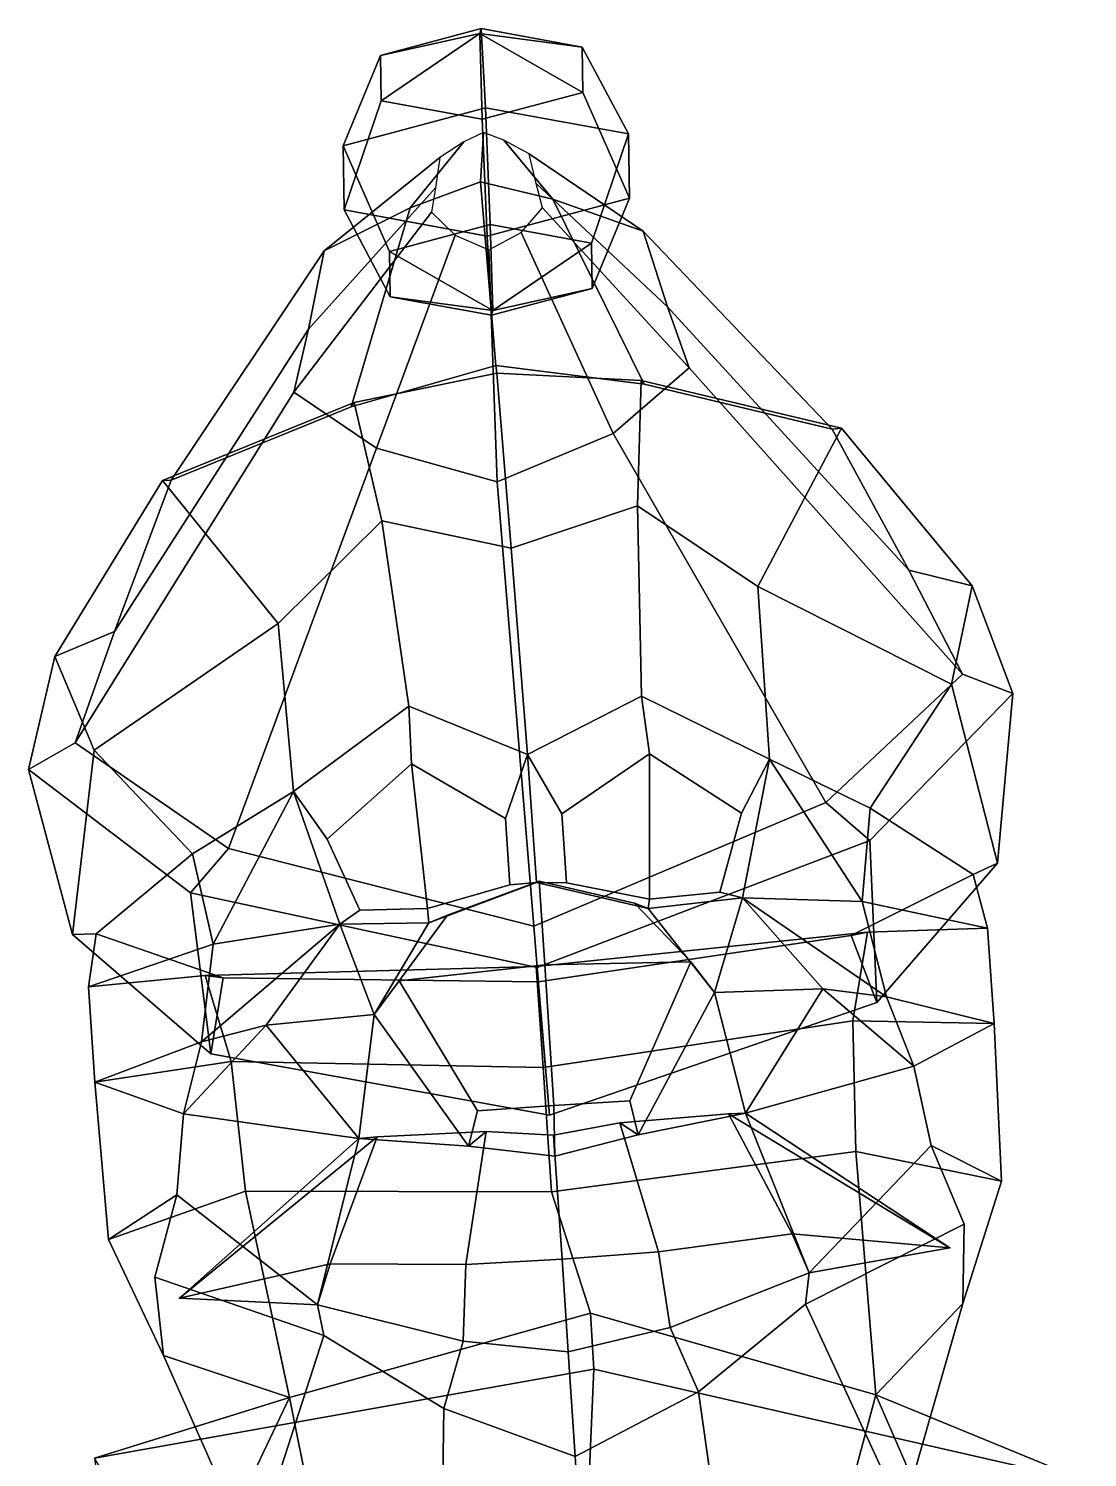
# Model space of a CAD drawing. Extents: x -184 to 181, y -153 to 327.
# Drawn here: x -76.2 to 66.5, y 134.3 to 326.8 of the extents above; entities that cross this region are included whole.
import ezdxf

# ---------------------------------------------------------------- set-up
doc = ezdxf.new("R2010")
doc.units = 0

msp = doc.modelspace()

# ---------------------------------------------------------------- linework, layer by layer
for p in [(47.971836, 162.529785, 96.875374), (-55.810768, 155.746857, 97.60318)]:
    msp.add_point(p)
for points in [[(-28.753229, 323.217529, -54.408848), (-15.200134, 326.838806, -61.050961), (-14.615999, 316.168304, -72.625618), (-33.78299, 311.047089, -63.232323)], [(-15.370663, 326.192017, -44.975105), (-15.200134, 326.838806, -61.050961), (-28.753229, 323.217529, -54.408848)], [(-28.667006, 317.101563, -40.790966), (-15.370663, 326.192017, -44.975105), (-28.753229, 323.217529, -54.408848)], [(-15.02769, 314.606842, -33.815144), (-15.370663, 326.192017, -44.975105), (-28.667006, 317.101563, -40.790966)], [(-15.370663, 326.192017, -44.975105), (-1.560786, 324.344055, -54.075077), (-15.200134, 326.838806, -61.050961)], [(-1.474564, 318.228088, -40.457195), (-1.560786, 324.344055, -54.075077), (-15.370663, 326.192017, -44.975105)], [(-15.02769, 314.606842, -33.815144), (-1.474564, 318.228088, -40.457195), (-15.370663, 326.192017, -44.975105)], [(-1.560786, 324.344055, -54.075077), (4.672923, 312.640228, -62.7603), (-14.615999, 316.168304, -72.625618), (-15.200134, 326.838806, -61.050961)], [(4.79486, 303.990936, -43.501633), (4.672923, 312.640228, -62.7603), (-1.560786, 324.344055, -54.075077), (-1.474564, 318.228088, -40.457195)], [(-33.661053, 302.397766, -43.973656), (-28.667006, 317.101563, -40.790966), (-28.753229, 323.217529, -54.408848), (-33.78299, 311.047089, -63.232323)], [(-14.372127, 298.86972, -34.108368), (4.79486, 303.990936, -43.501633), (-1.474564, 318.228088, -40.457195), (-15.02769, 314.606842, -33.815144)], [(-27.513529, 296.809875, -66.276703), (-33.78299, 311.047089, -63.232323), (-14.615999, 316.168304, -72.625618), (-13.960435, 300.431152, -72.918816)], [(-14.372127, 298.86972, -34.108368), (-15.02769, 314.606842, -33.815144), (-28.667006, 317.101563, -40.790966), (-33.661053, 302.397766, -43.973656)], [(-0.321089, 297.936401, -65.942932), (-13.960435, 300.431152, -72.918816), (-14.615999, 316.168304, -72.625618), (4.672923, 312.640228, -62.7603)], [(-14.876969, 312.826752, -40.900639), (-17.515867, 311.566589, -41.457344), (-24.730627, 302.667755, 12.31149), (-15.287794, 306.203278, 14.929934)], [(-14.876969, 312.826752, -40.900639), (-15.287794, 306.203278, 14.929934), (-5.51834, 303.856354, 12.321783), (-12.130047, 311.789734, -41.391239)], [(4.79486, 303.990936, -43.501633), (-0.234867, 291.820435, -52.325054), (-0.321089, 297.936401, -65.942932), (4.672923, 312.640228, -62.7603)], [(-17.515867, 311.566589, -41.457344), (-20.760702, 309.460205, -42.395588), (-36.355915, 296.891388, 7.827212), (-24.730627, 302.667755, 12.31149)], [(-33.661053, 302.397766, -43.973656), (-33.78299, 311.047089, -63.232323), (-27.513529, 296.809875, -66.276703), (-27.427307, 290.693909, -52.658825)], [(-12.130047, 311.789734, -41.391239), (-5.51834, 303.856354, 12.321783), (6.666615, 299.55307, 7.85026), (-8.70011, 309.959839, -42.247551)], [(-20.760702, 309.460205, -42.395588), (-21.319397, 305.375458, -44.252861), (-38.452511, 286.345642, -1.397194), (-36.355915, 296.891388, 7.827212)], [(-8.70011, 309.959839, -42.247551), (6.666615, 299.55307, 7.85026), (9.915938, 289.338074, -1.371282), (-7.760173, 305.937195, -44.08643)], [(-13.20733, 281.43396, 72.112991), (-15.287794, 306.203278, 14.929934), (-24.730627, 302.667755, 12.31149), (-32.674126, 275.849487, 66.053848)], [(-13.20733, 281.43396, 72.112991), (6.783555, 278.896729, 65.726875), (-5.51834, 303.856354, 12.321783), (-15.287794, 306.203278, 14.929934)], [(-21.319397, 305.375458, -44.252861), (-21.851652, 302.077118, -45.752014), (-40.434757, 277.821014, -8.838149), (-38.452511, 286.345642, -1.397194)], [(-7.760173, 305.937195, -44.08643), (9.915938, 289.338074, -1.371282), (12.828036, 281.116211, -8.809615), (-6.920387, 302.695709, -45.568741)], [(-56.930538, 265.984314, 56.026142), (-32.674126, 275.849487, 66.053848), (-24.730627, 302.667755, 12.31149), (-36.355915, 296.891388, 7.827212)], [(-14.372127, 298.86972, -34.108368), (-33.661053, 302.397766, -43.973656), (-27.427307, 290.693909, -52.658825), (-13.787991, 288.199188, -45.682999)], [(-14.372127, 298.86972, -34.108368), (-13.787991, 288.199188, -45.682999), (-0.234867, 291.820435, -52.325054), (4.79486, 303.990936, -43.501633)], [(-6.920387, 302.695709, -45.568741), (12.828036, 281.116211, -8.809615), (2.587511, 272.26947, -16.087757), (-9.768229, 299.375092, -47.062752)], [(32.098461, 272.859833, 55.288395), (6.666615, 299.55307, 7.85026), (-5.51834, 303.856354, 12.321783), (6.783555, 278.896729, 65.726875)], [(-21.851652, 302.077118, -45.752014), (-18.703197, 299.004944, -47.172424), (-29.285297, 270.297607, -16.104832), (-40.434757, 277.821014, -8.838149)], [(-13.617472, 288.845947, -61.758801), (-27.513529, 296.809875, -66.276703), (-13.960435, 300.431152, -72.918816)], [(-13.617472, 288.845947, -61.758801), (-13.960435, 300.431152, -72.918816), (-0.321089, 297.936401, -65.942932)], [(-18.703197, 299.004944, -47.172424), (-14.134452, 297.036621, -48.099323), (-13.04272, 265.769379, -20.995672), (-29.285297, 270.297607, -16.104832)], [(-9.768229, 299.375092, -47.062752), (2.587511, 272.26947, -16.087757), (-13.04272, 265.769379, -20.995672), (-14.134452, 297.036621, -48.099323)], [(42.465797, 253.855865, 35.007774), (9.915938, 289.338074, -1.371282), (6.666615, 299.55307, 7.85026), (32.098461, 272.859833, 55.288395)], [(-64.589966, 245.588196, 35.894897), (-56.930538, 265.984314, 56.026142), (-36.355915, 296.891388, 7.827212), (-38.452511, 286.345642, -1.397194)], [(-27.427307, 290.693909, -52.658825), (-27.513529, 296.809875, -66.276703), (-13.617472, 288.845947, -61.758801)], [(-0.234867, 291.820435, -52.325054), (-13.617472, 288.845947, -61.758801), (-0.321089, 297.936401, -65.942932)], [(-13.787991, 288.199188, -45.682999), (-13.617472, 288.845947, -61.758801), (-0.234867, 291.820435, -52.325054)], [(-13.787991, 288.199188, -45.682999), (-27.427307, 290.693909, -52.658825), (-13.617472, 288.845947, -61.758801)], [(49.688568, 239.817413, 16.880741), (12.828036, 281.116211, -8.809615), (9.915938, 289.338074, -1.371282), (42.465797, 253.855865, 35.007774)], [(-69.869423, 230.584229, 17.871468), (-64.589966, 245.588196, 35.894897), (-38.452511, 286.345642, -1.397194), (-40.434757, 277.821014, -8.838149)], [(-13.087708, 280.399139, 76.904694), (-13.20733, 281.43396, 72.112991), (-32.674126, 275.849487, 66.053848), (-32.285229, 276.437561, 71.42157)], [(-13.087708, 280.399139, 76.904694), (6.39746, 279.424927, 71.101021), (6.783555, 278.896729, 65.726875), (-13.20733, 281.43396, 72.112991)], [(-11.129006, 256.827759, 93.598648), (-13.087708, 280.399139, 76.904694), (-32.285229, 276.437561, 71.42157), (-28.571663, 260.510925, 85.861855)], [(-11.129006, 256.827759, 93.598648), (5.86845, 262.51239, 86.047234), (6.39746, 279.424927, 71.101021), (-13.087708, 280.399139, 76.904694)], [(31.254267, 222.550446, 2.293898), (2.587511, 272.26947, -16.087757), (12.828036, 281.116211, -8.809615), (49.688568, 239.817413, 16.880741)], [(5.86845, 262.51239, 86.047234), (22.114962, 251.6297, 80.086403), (33.377632, 273.002655, 60.611156), (6.39746, 279.424927, 71.101021)], [(6.39746, 279.424927, 71.101021), (33.377632, 273.002655, 60.611156), (32.098461, 272.859833, 55.288395), (6.783555, 278.896729, 65.726875)], [(-49.245529, 216.333618, 2.960966), (-69.869423, 230.584229, 17.871468), (-40.434757, 277.821014, -8.838149), (-29.285297, 270.297607, -16.104832)], [(-28.571663, 260.510925, 85.861855), (-32.285229, 276.437561, 71.42157), (-58.128609, 265.935822, 61.369431), (-42.529392, 246.63736, 80.622078)], [(-32.285229, 276.437561, 71.42157), (-32.674126, 275.849487, 66.053848), (-56.930538, 265.984314, 56.026142), (-58.128609, 265.935822, 61.369431)], [(-8.064384, 205.881805, -11.368855), (-13.04272, 265.769379, -20.995672), (2.587511, 272.26947, -16.087757), (31.254267, 222.550446, 2.293898)], [(22.114962, 251.6297, 80.086403), (48.184307, 238.48764, 67.256454), (50.980026, 251.73291, 38.218807), (33.377632, 273.002655, 60.611156)], [(33.377632, 273.002655, 60.611156), (50.980026, 251.73291, 38.218807), (42.465797, 253.855865, 35.007774), (32.098461, 272.859833, 55.288395)], [(-8.064384, 205.881805, -11.368855), (-49.245529, 216.333618, 2.960966), (-29.285297, 270.297607, -16.104832), (-13.04272, 265.769379, -20.995672)], [(-58.128609, 265.935822, 61.369431), (-56.930538, 265.984314, 56.026142), (-64.589966, 245.588196, 35.894897), (-72.623253, 242.187317, 39.243053)], [(-42.529392, 246.63736, 80.622078), (-58.128609, 265.935822, 61.369431), (-72.623253, 242.187317, 39.243053), (-67.349159, 229.565247, 68.213837)], [(-11.129006, 256.827759, 93.598648), (-8.93588, 229.001984, 100.920761), (6.424081, 236.862061, 97.365028), (5.86845, 262.51239, 86.047234)], [(5.86845, 262.51239, 86.047234), (6.424081, 236.862061, 97.365028), (23.658806, 228.358734, 87.151695), (22.114962, 251.6297, 80.086403)], [(-28.571663, 260.510925, 85.861855), (-42.529392, 246.63736, 80.622078), (-40.445545, 224.016968, 87.617569), (-24.908213, 235.515259, 97.429512)], [(-11.129006, 256.827759, 93.598648), (-28.571663, 260.510925, 85.861855), (-24.908213, 235.515259, 97.429512), (-8.93588, 229.001984, 100.920761)], [(50.980026, 251.73291, 38.218807), (56.463017, 237.237274, 17.003969), (49.688568, 239.817413, 16.880741), (42.465797, 253.855865, 35.007774)], [(37.250908, 221.780792, 71.896248), (48.184307, 238.48764, 67.256454), (22.114962, 251.6297, 80.086403), (23.658806, 228.358734, 87.151695)], [(48.184307, 238.48764, 67.256454), (54.396454, 214.350342, 38.401531), (56.463017, 237.237274, 17.003969), (50.980026, 251.73291, 38.218807)], [(-54.086746, 215.594543, 72.560043), (-40.445545, 224.016968, 87.617569), (-42.529392, 246.63736, 80.622078), (-67.349159, 229.565247, 68.213837)], [(-72.623253, 242.187317, 39.243053), (-64.589966, 245.588196, 35.894897), (-69.869423, 230.584229, 17.871468), (-76.164467, 226.994751, 18.102997)], [(-67.349159, 229.565247, 68.213837), (-72.623253, 242.187317, 39.243053), (-76.164467, 226.994751, 18.102997), (-70.256378, 204.723694, 39.434479)], [(56.463017, 237.237274, 17.003969), (37.190342, 217.412689, 1.560977), (31.254267, 222.550446, 2.293898), (49.688568, 239.817413, 16.880741)], [(54.396454, 214.350342, 38.401531), (38.121792, 195.582275, 18.884653), (37.190342, 217.412689, 1.560977), (56.463017, 237.237274, 17.003969)], [(48.184307, 238.48764, 67.256454), (37.250908, 221.780792, 71.896248), (51.101685, 212.821411, 36.872688), (54.396454, 214.350342, 38.401531)], [(-24.56893, 227.725098, 97.9002), (-24.908213, 235.515259, 97.429512), (-40.445545, 224.016968, 87.617569), (-35.931446, 217.596375, 89.115105)], [(-24.56893, 227.725098, 97.9002), (-11.898096, 220.384644, 100.323204), (-8.93588, 229.001984, 100.920761), (-24.908213, 235.515259, 97.429512)], [(7.525107, 229.108521, 97.549553), (6.424081, 236.862061, 97.365028), (-8.93588, 229.001984, 100.920761), (-4.299088, 221.019348, 100.436447)], [(7.525107, 229.108521, 97.549553), (19.914261, 221.098236, 86.221489), (23.658806, 228.358734, 87.151695), (6.424081, 236.862061, 97.365028)], [(-76.164467, 226.994751, 18.102997), (-69.869423, 230.584229, 17.871468), (-49.245529, 216.333618, 2.960966), (-54.333687, 210.344482, 2.319398)], [(-67.349159, 229.565247, 68.213837), (-70.256378, 204.723694, 39.434479), (-67.040382, 204.819702, 37.731277), (-54.086746, 215.594543, 72.560043)], [(-22.392944, 208.248444, 98.150032), (-24.56893, 227.725098, 97.9002), (-35.931446, 217.596375, 89.115105), (-31.524157, 208.039612, 93.050987)], [(-11.898096, 220.384644, 100.323204), (-24.56893, 227.725098, 97.9002), (-22.392944, 208.248444, 98.150032), (-11.30009, 211.428986, 102.133202)], [(-11.30009, 211.428986, 102.133202), (-7.706527, 211.759186, 105.320564), (-8.93588, 229.001984, 100.920761), (-11.898096, 220.384644, 100.323204)], [(-3.675675, 211.700531, 102.484589), (-4.299088, 221.019348, 100.436447), (-8.93588, 229.001984, 100.920761), (-7.706527, 211.759186, 105.320564)], [(-4.299088, 221.019348, 100.436447), (-3.675675, 211.700531, 102.484589), (7.484065, 209.523682, 97.379372), (7.525107, 229.108521, 97.549553)], [(7.484065, 209.523682, 97.379372), (16.960468, 210.464783, 90.955582), (19.914261, 221.098236, 86.221489), (7.525107, 229.108521, 97.549553)], [(16.960468, 210.464783, 90.955582), (20.041185, 209.682434, 93.881798), (23.658806, 228.358734, 87.151695), (19.914261, 221.098236, 86.221489)], [(20.041185, 209.682434, 93.881798), (36.139446, 209.170807, 73.929214), (23.658806, 228.358734, 87.151695)], [(36.139446, 209.170807, 73.929214), (37.250908, 221.780792, 71.896248), (23.658806, 228.358734, 87.151695)], [(-70.256378, 204.723694, 39.434479), (-76.164467, 226.994751, 18.102997), (-54.333687, 210.344482, 2.319398), (-51.616962, 188.651947, 19.628281)], [(-51.276749, 203.45755, 74.542252), (-40.445545, 224.016968, 87.617569), (-54.086746, 215.594543, 72.560043)], [(-34.234783, 206.135132, 94.262428), (-40.445545, 224.016968, 87.617569), (-51.276749, 203.45755, 74.542252)], [(-31.524157, 208.039612, 93.050987), (-35.931446, 217.596375, 89.115105), (-40.445545, 224.016968, 87.617569), (-34.234783, 206.135132, 94.262428)], [(37.190342, 217.412689, 1.560977), (-7.647056, 200.306946, -12.962686), (-8.064384, 205.881805, -11.368855), (31.254267, 222.550446, 2.293898)], [(37.250908, 221.780792, 71.896248), (36.139446, 209.170807, 73.929214), (53.067139, 205.602478, 37.9105), (51.101685, 212.821411, 36.872688)], [(-54.333687, 210.344482, 2.319398), (-49.245529, 216.333618, 2.960966), (-8.064384, 205.881805, -11.368855), (-7.647056, 200.306946, -12.962686)], [(38.121792, 195.582275, 18.884653), (-5.974033, 180.394409, 3.355521), (-7.647056, 200.306946, -12.962686), (37.190342, 217.412689, 1.560977)], [(-54.086746, 215.594543, 72.560043), (-67.040382, 204.819702, 37.731277), (-68.097382, 197.683533, 38.760208), (-51.276749, 203.45755, 74.542252)], [(54.396454, 214.350342, 38.401531), (51.101685, 212.821411, 36.872688), (34.672836, 204.615692, 12.107255), (38.121792, 195.582275, 18.884653)], [(-6.582691, 200.652466, 125.140488), (-7.357769, 211.936005, 119.776024), (-19.728207, 207.330322, 116.733513), (-26.227556, 198.499451, 118.885284)], [(-7.357769, 211.936005, 119.776024), (-7.706527, 211.759186, 105.320564), (-22.216673, 206.314972, 100.565933), (-19.728207, 207.330322, 116.733513)], [(-7.357769, 211.936005, 119.776024), (5.463176, 208.976746, 116.556854), (7.320941, 208.245483, 100.358788), (-7.706527, 211.759186, 105.320564)], [(-6.582691, 200.652466, 125.140488), (13.086006, 201.068848, 118.609581), (5.463176, 208.976746, 116.556854), (-7.357769, 211.936005, 119.776024)], [(53.067139, 205.602478, 37.9105), (36.877968, 205.032471, 8.011021), (34.672836, 204.615692, 12.107255), (51.101685, 212.821411, 36.872688)], [(-51.616962, 188.651947, 19.628281), (-54.333687, 210.344482, 2.319398), (-7.647056, 200.306946, -12.962686), (-5.974033, 180.394409, 3.355521)], [(-22.392944, 208.248444, 98.150032), (-22.216673, 206.314972, 100.565933), (-7.706527, 211.759186, 105.320564), (-11.30009, 211.428986, 102.133202)], [(7.484065, 209.523682, 97.379372), (-3.675675, 211.700531, 102.484589), (-7.706527, 211.759186, 105.320564), (7.320941, 208.245483, 100.358788)], [(7.484065, 209.523682, 97.379372), (7.320941, 208.245483, 100.358788), (20.041185, 209.682434, 93.881798), (16.960468, 210.464783, 90.955582)], [(-22.392944, 208.248444, 98.150032), (-31.524157, 208.039612, 93.050987), (-34.234783, 206.135132, 94.262428), (-22.216673, 206.314972, 100.565933)], [(13.086006, 201.068848, 118.609581), (16.243059, 196.941956, 101.495499), (7.320941, 208.245483, 100.358788), (5.463176, 208.976746, 116.556854)], [(16.243059, 196.941956, 101.495499), (20.041185, 209.682434, 93.881798), (7.320941, 208.245483, 100.358788)], [(30.853371, 197.420288, 98.392326), (20.041185, 209.682434, 93.881798), (16.243059, 196.941956, 101.495499)], [(30.853371, 197.420288, 98.392326), (39.435143, 196.317566, 75.156334), (20.041185, 209.682434, 93.881798)], [(39.435143, 196.317566, 75.156334), (36.139446, 209.170807, 73.929214), (20.041185, 209.682434, 93.881798)], [(36.139446, 209.170807, 73.929214), (39.435143, 196.317566, 75.156334), (53.954277, 192.745972, 41.481453), (53.067139, 205.602478, 37.9105)], [(-52.85408, 190.285828, 75.803543), (-34.234783, 206.135132, 94.262428), (-51.276749, 203.45755, 74.542252)], [(-44.165169, 192.517273, 98.918419), (-34.234783, 206.135132, 94.262428), (-52.85408, 190.285828, 75.803543)], [(-44.165169, 192.517273, 98.918419), (-29.574974, 193.947388, 101.816818), (-34.234783, 206.135132, 94.262428)], [(-29.574974, 193.947388, 101.816818), (-22.216673, 206.314972, 100.565933), (-34.234783, 206.135132, 94.262428)], [(-26.227556, 198.499451, 118.885284), (-19.728207, 207.330322, 116.733513), (-22.216673, 206.314972, 100.565933), (-29.574974, 193.947388, 101.816818)], [(-70.256378, 204.723694, 39.434479), (-51.616962, 188.651947, 19.628281), (-49.966839, 198.883087, 12.722367), (-67.040382, 204.819702, 37.731277)], [(-68.097382, 197.683533, 38.760208), (-67.040382, 204.819702, 37.731277), (-49.966839, 198.883087, 12.722367), (-52.390881, 199.19812, 8.637051)], [(36.877968, 205.032471, 8.011021), (-7.751586, 200.433075, -6.659656), (-7.52077, 198.357147, -4.04981), (34.672836, 204.615692, 12.107255)], [(34.906322, 193.089905, 7.80022), (-6.841436, 186.821472, -3.731446), (-7.751586, 200.433075, -6.659656), (36.877968, 205.032471, 8.011021)], [(38.121792, 195.582275, 18.884653), (34.672836, 204.615692, 12.107255), (-7.52077, 198.357147, -4.04981), (-5.974033, 180.394409, 3.355521)], [(53.954277, 192.745972, 41.481453), (34.906322, 193.089905, 7.80022), (36.877968, 205.032471, 8.011021), (53.067139, 205.602478, 37.9105)], [(-51.276749, 203.45755, 74.542252), (-68.097382, 197.683533, 38.760208), (-67.253716, 184.824158, 42.331467), (-52.85408, 190.285828, 75.803543)], [(-52.390881, 199.19812, 8.637051), (-49.966839, 198.883087, 12.722367), (-7.52077, 198.357147, -4.04981), (-7.751586, 200.433075, -6.659656)], [(-48.884796, 187.613586, 8.387836), (-52.390881, 199.19812, 8.637051), (-7.751586, 200.433075, -6.659656), (-6.841436, 186.821472, -3.731446)], [(-5.37247, 181.700134, 121.08445), (-6.582691, 200.652466, 125.140488), (-26.227556, 198.499451, 118.885284), (-15.659423, 180.989441, 115.900665)], [(-5.37247, 181.700134, 121.08445), (4.846075, 182.329651, 115.756859), (13.086006, 201.068848, 118.609581), (-6.582691, 200.652466, 125.140488)], [(4.846075, 182.329651, 115.756859), (5.994947, 177.724731, 103.307365), (16.243059, 196.941956, 101.495499), (13.086006, 201.068848, 118.609581)], [(-67.253716, 184.824158, 42.331467), (-68.097382, 197.683533, 38.760208), (-52.390881, 199.19812, 8.637051), (-48.884796, 187.613586, 8.387836)], [(-51.616962, 188.651947, 19.628281), (-5.974033, 180.394409, 3.355521), (-7.52077, 198.357147, -4.04981), (-49.966839, 198.883087, 12.722367)], [(-15.659423, 180.989441, 115.900665), (-26.227556, 198.499451, 118.885284), (-29.574974, 193.947388, 101.816818), (-16.88859, 176.229156, 103.467842)], [(5.994947, 177.724731, 103.307365), (20.418713, 180.648682, 97.056602), (16.243059, 196.941956, 101.495499)], [(20.418713, 180.648682, 97.056602), (30.853371, 197.420288, 98.392326), (16.243059, 196.941956, 101.495499)], [(20.418713, 180.648682, 97.056602), (43.119259, 187.009521, 75.595123), (30.853371, 197.420288, 98.392326)], [(43.119259, 187.009521, 75.595123), (39.435143, 196.317566, 75.156334), (30.853371, 197.420288, 98.392326)], [(39.435143, 196.317566, 75.156334), (43.119259, 187.009521, 75.595123), (53.954277, 192.745972, 41.481453)], [(-31.656099, 177.245239, 97.421791), (-29.574974, 193.947388, 101.816818), (-44.165169, 192.517273, 98.918419)], [(-16.88859, 176.229156, 103.467842), (-29.574974, 193.947388, 101.816818), (-31.656099, 177.245239, 97.421791)], [(35.295135, 175.502258, 12.614942), (-5.702781, 170.070404, 2.522551), (-6.841436, 186.821472, -3.731446), (34.906322, 193.089905, 7.80022)], [(54.932621, 171.477783, 45.134048), (35.295135, 175.502258, 12.614942), (34.906322, 193.089905, 7.80022), (53.954277, 192.745972, 41.481453)], [(45.438442, 176.289185, 76.925148), (54.932621, 171.477783, 45.134048), (53.954277, 192.745972, 41.481453), (43.119259, 187.009521, 75.595123)], [(-55.28891, 180.57785, 76.285248), (-44.165169, 192.517273, 98.918419), (-52.85408, 190.285828, 75.803543)], [(-31.656099, 177.245239, 97.421791), (-44.165169, 192.517273, 98.918419), (-55.28891, 180.57785, 76.285248)], [(-52.85408, 190.285828, 75.803543), (-67.253716, 184.824158, 42.331467), (-55.28891, 180.57785, 76.285248)], [(-65.404549, 163.612915, 45.977955), (-67.253716, 184.824158, 42.331467), (-48.884796, 187.613586, 8.387836), (-46.913963, 170.129333, 13.191463)], [(-46.913963, 170.129333, 13.191463), (-48.884796, 187.613586, 8.387836), (-6.841436, 186.821472, -3.731446), (-5.702781, 170.070404, 2.522551)], [(45.438442, 176.289185, 76.925148), (43.119259, 187.009521, 75.595123), (20.418713, 180.648682, 97.056602), (29.008581, 159.13858, 105.71022)], [(-56.174294, 169.648071, 77.637749), (-55.28891, 180.57785, 76.285248), (-67.253716, 184.824158, 42.331467), (-65.404549, 163.612915, 45.977955)], [(-5.37247, 181.700134, 121.08445), (-15.659423, 180.989441, 115.900665), (-16.88859, 176.229156, 103.467842), (-5.263998, 174.843018, 109.570045)], [(-5.37247, 181.700134, 121.08445), (-5.263998, 174.843018, 109.570045), (5.994947, 177.724731, 103.307365), (4.846075, 182.329651, 115.756859)], [(-56.174294, 169.648071, 77.637749), (-37.251637, 154.808014, 106.174889), (-31.656099, 177.245239, 97.421791), (-55.28891, 180.57785, 76.285248)], [(8.699463, 161.969482, 124.266556), (3.502279, 179.372314, 111.391922), (-5.415564, 177.673706, 114.338531), (-4.250203, 160.993317, 125.058929)], [(-5.415564, 177.673706, 114.338531), (3.502279, 179.372314, 111.391922), (5.994947, 177.724731, 103.307365), (-5.263998, 174.843018, 109.570045)], [(18.150799, 180.578552, 111.144714), (20.418713, 180.648682, 97.056602), (5.994947, 177.724731, 103.307365), (3.502279, 179.372314, 111.391922)], [(3.502279, 179.372314, 111.391922), (8.699463, 161.969482, 124.266556), (26.730133, 164.406677, 115.28772), (18.150799, 180.578552, 111.144714)], [(18.150799, 180.578552, 111.144714), (47.971836, 162.529785, 96.875374), (20.418713, 180.648682, 97.056602)], [(26.730133, 164.406677, 115.28772), (47.971836, 162.529785, 96.875374), (18.150799, 180.578552, 111.144714)], [(47.971836, 162.529785, 96.875374), (29.008581, 159.13858, 105.71022), (20.418713, 180.648682, 97.056602)], [(-35.544689, 160.336609, 115.724442), (-29.201824, 177.483704, 111.476791), (-55.810768, 155.746857, 97.60318)], [(-29.201824, 177.483704, 111.476791), (-31.656099, 177.245239, 97.421791), (-55.810768, 155.746857, 97.60318)], [(-55.810768, 155.746857, 97.60318), (-31.656099, 177.245239, 97.421791), (-37.251637, 154.808014, 106.174889)], [(-14.5189, 178.194519, 111.518303), (-29.201824, 177.483704, 111.476791), (-35.544689, 160.336609, 115.724442), (-17.226561, 160.275024, 124.448372)], [(-29.201824, 177.483704, 111.476791), (-14.5189, 178.194519, 111.518303), (-16.88859, 176.229156, 103.467842), (-31.656099, 177.245239, 97.421791)], [(-17.226561, 160.275024, 124.448372), (-4.250203, 160.993317, 125.058929), (-5.415564, 177.673706, 114.338531), (-14.5189, 178.194519, 111.518303)], [(-5.415564, 177.673706, 114.338531), (-5.263998, 174.843018, 109.570045), (-16.88859, 176.229156, 103.467842), (-14.5189, 178.194519, 111.518303)], [(38.020721, 142.708801, 26.686291), (-0.426153, 153.716309, 3.842422), (-5.702781, 170.070404, 2.522551), (35.295135, 175.502258, 12.614942)], [(45.438442, 176.289185, 76.925148), (29.008581, 159.13858, 105.71022), (28.538197, 154.936157, 97.098228), (49.892078, 165.7005, 81.249802)], [(49.707268, 155.022217, 51.032448), (38.020721, 142.708801, 26.686291), (35.295135, 175.502258, 12.614942), (54.932621, 171.477783, 45.134048)], [(49.707268, 155.022217, 51.032448), (54.932621, 171.477783, 45.134048), (45.438442, 176.289185, 76.925148), (49.892078, 165.7005, 81.249802)], [(-58.000065, 147.982788, 51.787781), (-65.404549, 163.612915, 45.977955), (-46.913963, 170.129333, 13.191463), (-41.010559, 142.347687, 26.432428)], [(-58.000065, 147.982788, 51.787781), (-59.151081, 158.573792, 82.014503), (-56.174294, 169.648071, 77.637749), (-65.404549, 163.612915, 45.977955)], [(-56.174294, 169.648071, 77.637749), (-59.151081, 158.573792, 82.014503), (-36.35862, 150.694702, 97.553337), (-37.251637, 154.808014, 106.174889)], [(-41.010559, 142.347687, 26.432428), (-46.913963, 170.129333, 13.191463), (-5.702781, 170.070404, 2.522551), (-0.426153, 153.716309, 3.842422)], [(28.538197, 154.936157, 97.098228), (41.595497, 126.656586, 70.162338), (49.707268, 155.022217, 51.032448), (49.892078, 165.7005, 81.249802)], [(8.699463, 161.969482, 124.266556), (10.308863, 151.751923, 115.400421), (29.008581, 159.13858, 105.71022), (26.730133, 164.406677, 115.28772)], [(29.008581, 159.13858, 105.71022), (47.971836, 162.529785, 96.875374), (26.730133, 164.406677, 115.28772)], [(-4.250203, 160.993317, 125.058929), (-3.459025, 148.479614, 121.254318), (10.308863, 151.751923, 115.400421), (8.699463, 161.969482, 124.266556)], [(-37.251637, 154.808014, 106.174889), (-35.544689, 160.336609, 115.724442), (-55.810768, 155.746857, 97.60318)], [(-17.226561, 160.275024, 124.448372), (-35.544689, 160.336609, 115.724442), (-37.251637, 154.808014, 106.174889), (-17.616102, 149.926819, 115.596252)], [(-4.250203, 160.993317, 125.058929), (-17.226561, 160.275024, 124.448372), (-17.616102, 149.926819, 115.596252), (-3.459025, 148.479614, 121.254318)], [(-36.35862, 150.694702, 97.553337), (-59.151081, 158.573792, 82.014503), (-58.000065, 147.982788, 51.787781), (-45.999107, 120.931671, 70.776627)], [(14.084555, 143.098267, 118.388573), (28.538197, 154.936157, 97.098228), (29.008581, 159.13858, 105.71022), (10.308863, 151.751923, 115.400421)], [(-20.191292, 140.858093, 118.628944), (-17.616102, 149.926819, 115.596252), (-37.251637, 154.808014, 106.174889), (-36.35862, 150.694702, 97.553337)], [(19.819839, 102.712036, 104.665787), (41.595497, 126.656586, 70.162338), (28.538197, 154.936157, 97.098228), (14.084555, 143.098267, 118.388573)], [(41.595497, 126.656586, 70.162338), (30.886786, 116.210541, 56.32729), (38.020721, 142.708801, 26.686291), (49.707268, 155.022217, 51.032448)], [(-0.013046, 146.17572, -5.8792), (-67.26973, 134.145935, -3.738704), (-41.010559, 142.347687, 26.432428), (-0.426153, 153.716309, 3.842422)], [(-0.426153, 153.716309, 3.842422), (38.020721, 142.708801, 26.686291), (66.512787, 130.990448, -4.009939), (-0.013046, 146.17572, -5.8792)], [(-20.812542, 100.056427, 104.950729), (-20.191292, 140.858093, 118.628944), (-36.35862, 150.694702, 97.553337), (-45.999107, 120.931671, 70.776627)], [(-2.505983, 134.377411, 125.727081), (14.084555, 143.098267, 118.388573), (10.308863, 151.751923, 115.400421), (-3.459025, 148.479614, 121.254318)], [(-2.505983, 134.377411, 125.727081), (-3.459025, 148.479614, 121.254318), (-17.616102, 149.926819, 115.596252), (-20.191292, 140.858093, 118.628944)], [(-45.999107, 120.931671, 70.776627), (-58.000065, 147.982788, 51.787781), (-41.010559, 142.347687, 26.432428), (-35.345306, 114.14093, 56.549362)], [(-0.013046, 146.17572, -5.8792), (-0.61281, 131.640076, -55.698208), (-61.523647, 124.550598, -48.40007), (-67.26973, 134.145935, -3.738704)], [(-0.013046, 146.17572, -5.8792), (66.512787, 130.990448, -4.009939), (58.914452, 122.821899, -48.135303), (-0.61281, 131.640076, -55.698208)], [(0.324657, 89.311188, 109.36425), (19.819839, 102.712036, 104.665787), (14.084555, 143.098267, 118.388573), (-2.505983, 134.377411, 125.727081)], [(58.613087, 95.290283, 52.275749), (38.020721, 142.708801, 26.686291), (30.886786, 116.210541, 56.32729)], [(66.512787, 130.990448, -4.009939), (38.020721, 142.708801, 26.686291), (58.613087, 95.290283, 52.275749)], [(-67.26973, 134.145935, -3.738704), (-62.367287, 97.37558, 52.218258), (-41.010559, 142.347687, 26.432428)], [(-62.367287, 97.37558, 52.218258), (-35.345306, 114.14093, 56.549362), (-41.010559, 142.347687, 26.432428)], [(0.324657, 89.311188, 109.36425), (-2.505983, 134.377411, 125.727081), (-20.191292, 140.858093, 118.628944), (-20.812542, 100.056427, 104.950729)]]:
    msp.add_3dface(points)

doc.saveas('drawing.dxf')
